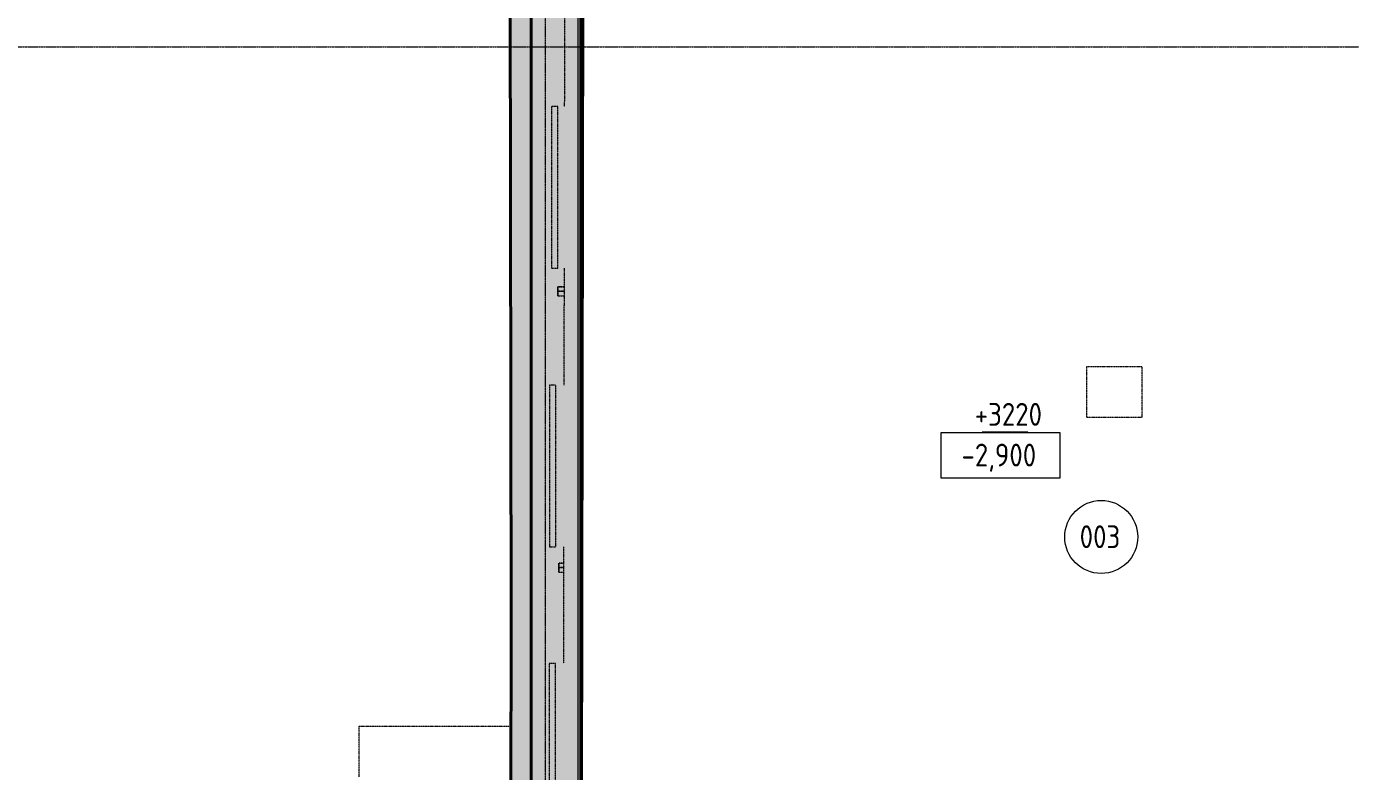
# Model space of a CAD drawing. Header units: millimetres. Extents: x 749182 to 2267578, y 70462 to 311449.
# Drawn here: x 1971120 to 1985626, y 238991 to 247151 of the extents above; entities that cross this region are included whole.
import ezdxf

# ---------------------------------------------------------------- set-up
doc = ezdxf.new("R2010")
doc.units = ezdxf.units.MM
for name, pattern in [('ADSK_Линия сетки', [25, 20, -2.5, 0, -2.5]), ('ADSK_Сверху', [4.5, 3, -1.5]), ('осеваяX2', [4, 2.5, -0.5, 0.5, -0.5])]:
    doc.linetypes.add(name, pattern=pattern)
for name, color, linetype, lineweight in [('Аннотация', 7, 'Continuous', 9), ('Витраж', 7, 'Continuous', 9), ('Каркас', 7, 'Continuous', 9), ('Марки', 7, 'Continuous', 20), ('Марки помещений', 7, 'Continuous', 20), ('Оси', 165, 'осеваяX2', 13), ('отметки', 7, 'Continuous', 20), ('Перекрытие', 7, 'Continuous', 18), ('Стены', 184, 'Continuous', 40), ('Стены внутренние', 7, 'Continuous', 18), ('Стены наружные', 7, 'Continuous', 18), ('Стены разрез', 7, 'Continuous', 35), ('Стены штриховка', 7, 'Continuous', 18)]:
    doc.layers.add(name, color=color, linetype=linetype, lineweight=lineweight)
doc.layers.add('Отметки потолка', color=253, linetype='Continuous')
doc.styles.add('GOST Common', font='GOST_Common.ttf', dxfattribs={"width": 0.9, "height": 350})

# ---------------------------------------------------------------- blocks, each defined once
blk = doc.blocks.new('Типовая двутавровая балка _АСТО 20-93_ Балки - 100х200мм-838954-00 План подвала')
at = {"layer": 'Каркас', "color": 253, "linetype": 'ADSK_Сверху', "true_color": 0xaaaaaa}
for p, q in [((-6142, 50), (-6142, -50)), ((-6142, 50), (-6071, 50)), ((-6071, 3), (-6142, 3)), ((-6071, -3), (-6142, -3)), ((-6142, -50), (-6072, -50))]:
    blk.add_line(p, q, dxfattribs=at)
at = {"layer": 'Каркас', "color": 9, "linetype": 'ADSK_Сверху', "true_color": 0xb9b9b9}
for p, q in [((-6142, 3), (-6142, 50)), ((-6142, 50), (-6071, 50)), ((-6142, -50), (-6142, -3)), ((-6142, -50), (-6072, -50))]:
    blk.add_line(p, q, dxfattribs=at)
at = {"layer": 'Каркас', "color": 253, "linetype": 'ADSK_Сверху', "true_color": 0xb2b2b2}
for p, q in [((-6142, 50), (-6142, 15)), ((-6142, 15), (-6142, 50)), ((-6071, 50), (-6142, 50)), ((-6142, 50), (-6071, 50)), ((-6142, 3), (-6142, 15)), ((-6142, 3), (-6142, 15)), ((-6142, -3), (-6142, 3)), ((-6142, -15), (-6142, -3)), ((-6142, -15), (-6142, -3)), ((-6142, -50), (-6142, -15)), ((-6142, -15), (-6142, -50)), ((-6142, -50), (-6072, -50)), ((-6142, -50), (-6072, -50))]:
    blk.add_line(p, q, dxfattribs=at)
blk = doc.blocks.new('Типовая двутавровая балка _АСТО 20-93_ Балки - 100х200мм-838890-00 План подвала')
at = {"layer": 'Каркас', "color": 253, "linetype": 'ADSK_Сверху', "true_color": 0xaaaaaa}
for p, q in [((-6133, 50), (-6133, -50)), ((-6133, 50), (-6076, 50)), ((-6076, 3), (-6133, 3)), ((-6076, -3), (-6133, -3)), ((-6133, -50), (-6076, -50))]:
    blk.add_line(p, q, dxfattribs=at)
at = {"layer": 'Каркас', "color": 9, "linetype": 'ADSK_Сверху', "true_color": 0xb9b9b9}
for p, q in [((-6133, 3), (-6133, 50)), ((-6133, 50), (-6076, 50)), ((-6133, -50), (-6133, -3)), ((-6133, -50), (-6076, -50))]:
    blk.add_line(p, q, dxfattribs=at)
at = {"layer": 'Каркас', "color": 253, "linetype": 'ADSK_Сверху', "true_color": 0xb2b2b2}
for p, q in [((-6133, 50), (-6133, 15)), ((-6133, 15), (-6133, 50)), ((-6076, 50), (-6133, 50)), ((-6133, 50), (-6076, 50)), ((-6133, 3), (-6133, 15)), ((-6133, 3), (-6133, 15)), ((-6133, -3), (-6133, 3)), ((-6133, -15), (-6133, -3)), ((-6133, -15), (-6133, -3)), ((-6133, -50), (-6133, -15)), ((-6133, -15), (-6133, -50)), ((-6133, -50), (-6076, -50)), ((-6133, -50), (-6076, -50))]:
    blk.add_line(p, q, dxfattribs=at)
blk = doc.blocks.new('Прямоугольный импост - 70х20_60мм-1441796-00 План подвала')
at = {"layer": 'Витраж', "color": 161, "linetype": 'ADSK_Сверху', "true_color": 0xaaaaff}
for p, q in [((18727, 24017), (18657, 24017)), ((18657, 24017), (18657, 23517)), ((18727, 23517), (18727, 24017))]:
    blk.add_line(p, q, dxfattribs=at)
blk = doc.blocks.new('Прямоугольный импост - 70х20_60мм-1239063-00 План подвала')
at = {"layer": 'Витраж', "color": 161, "linetype": 'ADSK_Сверху', "true_color": 0xaaaaff}
for p, q in [((18657, 23517), (18657, 22717)), ((18727, 22717), (18727, 23517))]:
    blk.add_line(p, q, dxfattribs=at)
blk = doc.blocks.new('Прямоугольный импост - 70х20_60мм-1239061-00 План подвала')
at = {"layer": 'Витраж', "color": 161, "linetype": 'ADSK_Сверху', "true_color": 0xaaaaff}
for p, q in [((18657, 22717), (18657, 22247)), ((18727, 22247), (18727, 22717)), ((18657, 22247), (18727, 22247))]:
    blk.add_line(p, q, dxfattribs=at)
blk = doc.blocks.new('Существующие стены 1 эт - Существующие стены 1 эт-653793-00 План подвала')
at = {"layer": 'Стены', "true_color": 0xc0c0c0, "transparency": 33554534}
h = blk.add_hatch(color=9, dxfattribs=at)
h.paths.add_polyline_path([(18456, 21073), (18456, 22479), (18215, 22480), (18212, 21073), (18230, 21073)])
h.paths.add_polyline_path([(31560, 21113), (31502, 33829), (31502, 36509), (31317, 36509), (31317, 21113)])
h.paths.add_polyline_path([(30775, 21553), (30775, 22090), (30774, 22090)])
h.paths.add_polyline_path([(18998, 42983), (18998, 42985), (18996, 42985)])
h.paths.add_polyline_path([(19001, 23748), (19001, 23750), (19032, 42967), (19574, 42968), (19574, 43015), (19573, 43015), (19572, 42983), (18998, 42983), (18998, 23748)])
h.paths.add_polyline_path([(18456, 23749), (18456, 43525), (19486, 43525), (19486, 43699), (18216, 43697), (18236, 30593), (18218, 23750), (18288, 23750)])
h.paths.add_polyline_path([(30769, 24199), (30775, 24199), (30775, 25127), (30767, 25127), (30769, 24199)])
h.paths.add_polyline_path([(30761, 27309), (30775, 27309), (30775, 28123), (30760, 28123), (30761, 27309)])
h.paths.add_polyline_path([(30755, 30235), (30775, 30235), (30775, 31222), (30752, 31222)])
h.paths.add_polyline_path([(30750, 33272), (30775, 33272), (30775, 34246), (30750, 34246), (30750, 33272)])
h.paths.add_polyline_path([(30775, 36308), (30775, 37275), (30750, 37275), (30750, 36308)])
h.paths.add_polyline_path([(30775, 39532), (30775, 40598), (30750, 40598), (30750, 39532), (30755, 39532)])
h.paths.add_polyline_path([(30775, 42003), (30775, 42983), (30751, 42983), (30751, 42003)])
h.paths.add_polyline_path([(20843, 42970), (29470, 42983), (20843, 42983)])
h.paths.add_polyline_path([(30775, 42983), (30777, 42983), (30777, 42985)])
h.paths.add_polyline_path([(31501, 43513), (31501, 43513), (31501, 43718), (20842, 43700), (20843, 43525), (31317, 43525), (31317, 43513)])
at = {"layer": 'Стены'}
for p, q in [((18236, 30593), (18216, 43697)), ((18230, 28415), (18236, 30593))]:
    blk.add_line(p, q, dxfattribs=at)
at = {"layer": 'Стены разрез'}
for p, q in [((18216, 43697), (18236, 30593)), ((19001, 23748), (19032, 42967)), ((18236, 30593), (18218, 23750))]:
    blk.add_line(p, q, dxfattribs=at)
blk = doc.blocks.new('Высотные отметки - Рамка-5093-00 План подвала')
at = {"layer": 'Аннотация'}
for p, q in [((-6.5, 0), (-6.5, 5)), ((-6.5, 5), (6.5, 5)), ((6.5, 5), (6.5, 0)), ((6.5, 0), (-6.5, 0))]:
    blk.add_line(p, q, dxfattribs=at)
blk = doc.blocks.new('ADSK_Марка_Помещение_ОдноЗначение - Номер-247393-00 План подвала')
at = {"layer": 'Марки помещений'}
blk.add_circle((0, 0), 4, dxfattribs=at)
blk = doc.blocks.new('ADSK_Марка_Перекрытие - Экземпляр_ADSK_Позиция-177290-00 План подвала')
at = {"layer": 'Марки'}
blk.add_line((-2.5, 0), (2.5, 0), dxfattribs=at)

msp = doc.modelspace()

# ---------------------------------------------------------------- hatches: boundary and pattern name
at = {"layer": 'Стены внутренние', "lineweight": 9}
h = msp.add_hatch(dxfattribs=at)
h.set_pattern_fill('FP_2', color=0, style=0, pattern_type=2)
h.set_pattern_definition([(0, (1958195.05, 210071.62), (406.4, 101.6), [33.528, -271.272, 33.528, -271.272, -1625.6]), (0, (1958195.05, 210071.62), (406.4, 101.6), [-609.6, 33.528, -576.072, 33.528, -271.272, -711.2]), (0, (1958195.05, 210071.62), (406.4, 101.6), [-1524, 33.528, -169.672, 33.528, -474.472]), (120, (1958347.45, 210122.42), (-291.18818, 301.15272), [33.528, -271.272, 33.528, -271.272, -1625.6]), (120, (1958347.45, 210122.42), (-291.18818, 301.15272), [-609.6, 33.528, -576.072, 33.528, -271.272, -711.2]), (120, (1958347.45, 210122.42), (-291.18818, 301.15272), [-1524, 33.528, -169.672, 33.528, -474.472]), (240, (1958398.25, 210325.62), (-115.21182, -402.75272), [33.528, -271.272, 33.528, -271.272, -1625.6]), (240, (1958398.25, 210325.62), (-115.21182, -402.75272), [-609.6, 33.528, -576.072, 33.528, -271.272, -711.2]), (240, (1958398.25, 210325.62), (-115.21182, -402.75272), [-1524, 33.528, -169.672, 33.528, -474.472])])
h.paths.add_polyline_path([(1977180.8814, 231143.2348), (1977180.8814, 232549.564), (1977160.8814, 232549.5313), (1977160.8814, 231143.2702), (1977176.4602, 231143.2426)])
h.paths.add_polyline_path([(1977180.8814, 233819.5681), (1977180.8814, 253086.7432), (1977160.8814, 253086.7432), (1977160.8814, 233819.6188)])
at = {"layer": 'Стены наружные'}
h = msp.add_hatch(color=0, dxfattribs=at)
h.paths.add_polyline_path([(1976650.8814, 230480.2478), (1977160.8814, 230724.0895), (1977160.8814, 232549.6147), (1976650.8814, 232550.9079), (1976650.8814, 230996.2243)])
h.paths.add_polyline_path([(1977160.8814, 233819.6188), (1977160.8814, 253086.7432), (1976650.8814, 253086.7432), (1976650.8814, 233820.9119)])

# ---------------------------------------------------------------- linework, layer by layer
at = {"layer": 'Оси', "linetype": 'ADSK_Линия сетки'}
for p, q in [((1976804.9564, 214656.6284), (1976804.9564, 254606.4029)), ((1947108.8213, 246928.4045), (2015336.7643, 246928.4045))]:
    msp.add_line(p, q, dxfattribs=at)
at = {"layer": 'Перекрытие', "linetype": 'ADSK_Сверху'}
for p, q in [((1977016.2612, 246272.7715), (1977018.3452, 247545.7845)), ((1977011.2682, 243222.8027), (1977013.3636, 244502.7715)), ((1983344.6198, 243423.2478), (1982731.6198, 243423.2478)), ((1982731.6198, 243423.2478), (1982731.6198, 242870.2478)), ((1983344.6198, 242870.2478), (1983344.6198, 243423.2478)), ((1982731.6198, 242870.2478), (1983344.6198, 242870.2478)), ((1977006.2801, 240175.7536), (1977008.3707, 241452.8027)), ((1974764.3218, 239486.7618), (1976427.6337, 239486.7618)), ((1974764.3218, 238931.7618), (1974764.3218, 239486.7618)), ((1976427.6337, 239486.7618), (1976425.0982, 238486.7618))]:
    msp.add_line(p, q, dxfattribs=at)
at = {"layer": 'Стены внутренние', "color": 0}
msp.add_line((1977160.8814, 253086.7432), (1977160.8814, 233819.6188), dxfattribs=at)
at = {"layer": 'Стены внутренние', "color": 0, "lineweight": 40}
msp.add_line((1977192.8814, 233819.5377), (1977192.8814, 253054.7432), dxfattribs=at)
at = {"layer": 'Стены наружные', "color": 0, "lineweight": 40}
msp.add_line((1976650.8814, 253596.7432), (1976650.8814, 233820.9119), dxfattribs=at)
at = {"layer": 'Стены штриховка', "color": 0}
for p, q in [((1977180.8814, 253066.7432), (1977180.8814, 233819.5681)), ((1977190.8814, 253056.7432), (1977190.8814, 233819.5428))]:
    msp.add_line(p, q, dxfattribs=at)

# ---------------------------------------------------------------- block references
at = {"layer": 'Аннотация', "color": 0, "xscale": 99.99999999999993, "yscale": 99.99999999999993, "zscale": 99.99999999999993}
msp.add_blockref('Высотные отметки - Рамка-5093-00 План подвала', (1981792.7159, 242204.8715), dxfattribs=at)
at = {"layer": 'Витраж', "color": 0, "linetype": 'ADSK_Сверху'}
for name, p in [('Прямоугольный импост - 70х20_60мм-1441796-00 План подвала', (1958214.1086, 222255.7012)), ('Прямоугольный импост - 70х20_60мм-1239063-00 План подвала', (1958214.1086, 222255.7012)), ('Прямоугольный импост - 70х20_60мм-1239061-00 План подвала', (1958214.1086, 222255.7012)), ('Прямоугольный импост - 70х20_60мм-1441796-00 План подвала', (1958194.0195, 219205.7325)), ('Прямоугольный импост - 70х20_60мм-1239063-00 План подвала', (1958194.0195, 219205.7325)), ('Прямоугольный импост - 70х20_60мм-1239061-00 План подвала', (1958194.0195, 219205.7325)), ('Прямоугольный импост - 70х20_60мм-1441796-00 План подвала', (1958189.0314, 216158.6833)), ('Прямоугольный импост - 70х20_60мм-1239063-00 План подвала', (1958189.0314, 216158.6833))]:
    msp.add_blockref(name, p, dxfattribs=at)
at = {"layer": 'Каркас', "color": 0, "linetype": 'ADSK_Сверху', "rotation": 0.1151494702578507}
for name, p in [('Типовая двутавровая балка _АСТО 20-93_ Балки - 100х200мм-838954-00 План подвала', (1983084.2711, 244262.8106)), ('Типовая двутавровая балка _АСТО 20-93_ Балки - 100х200мм-838890-00 План подвала', (1983084.2711, 241236.2269))]:
    msp.add_blockref(name, p, dxfattribs=at)
at = {"layer": 'Марки', "color": 0, "xscale": 99.99999999999993, "yscale": 99.99999999999993, "zscale": 99.99999999999993}
msp.add_blockref('ADSK_Марка_Перекрытие - Экземпляр_ADSK_Позиция-177290-00 План подвала', (1981840.8031, 242709.8443), dxfattribs=at)
at = {"layer": 'Марки помещений', "color": 0, "xscale": 99.99999999999993, "yscale": 99.99999999999993, "zscale": 99.99999999999993}
msp.add_blockref('ADSK_Марка_Помещение_ОдноЗначение - Номер-247393-00 План подвала', (1982894.7445, 241559.6322), dxfattribs=at)
at = {"layer": 'Стены', "color": 0}
msp.add_blockref('Существующие стены 1 эт - Существующие стены 1 эт-653793-00 План подвала', (1958195.046, 210071.6162), dxfattribs=at)

# ---------------------------------------------------------------- texts
at = {"layer": 'Марки помещений', "color": 0, "lineweight": 9, "insert": (1982658.4872, 241687.3573), "char_height": 250, "width": 584.430187, "attachment_point": 1, "style": 'GOST Common'}
msp.add_mtext('003', dxfattribs=at)
at = {"layer": 'отметки', "color": 0, "lineweight": 20, "insert": (1981364.0398, 242581.5786), "char_height": 250, "width": 1028.822569, "attachment_point": 1, "line_spacing_factor": 1.022761, "style": 'GOST Common'}
msp.add_mtext('-2,900', dxfattribs=at)
at = {"layer": 'Отметки потолка', "color": 0, "lineweight": 9, "insert": (1981508.8723, 243027.6819), "char_height": 250, "width": 779.24025, "attachment_point": 1, "style": 'GOST Common'}
msp.add_mtext('+3220', dxfattribs=at)

doc.saveas('drawing.dxf')
